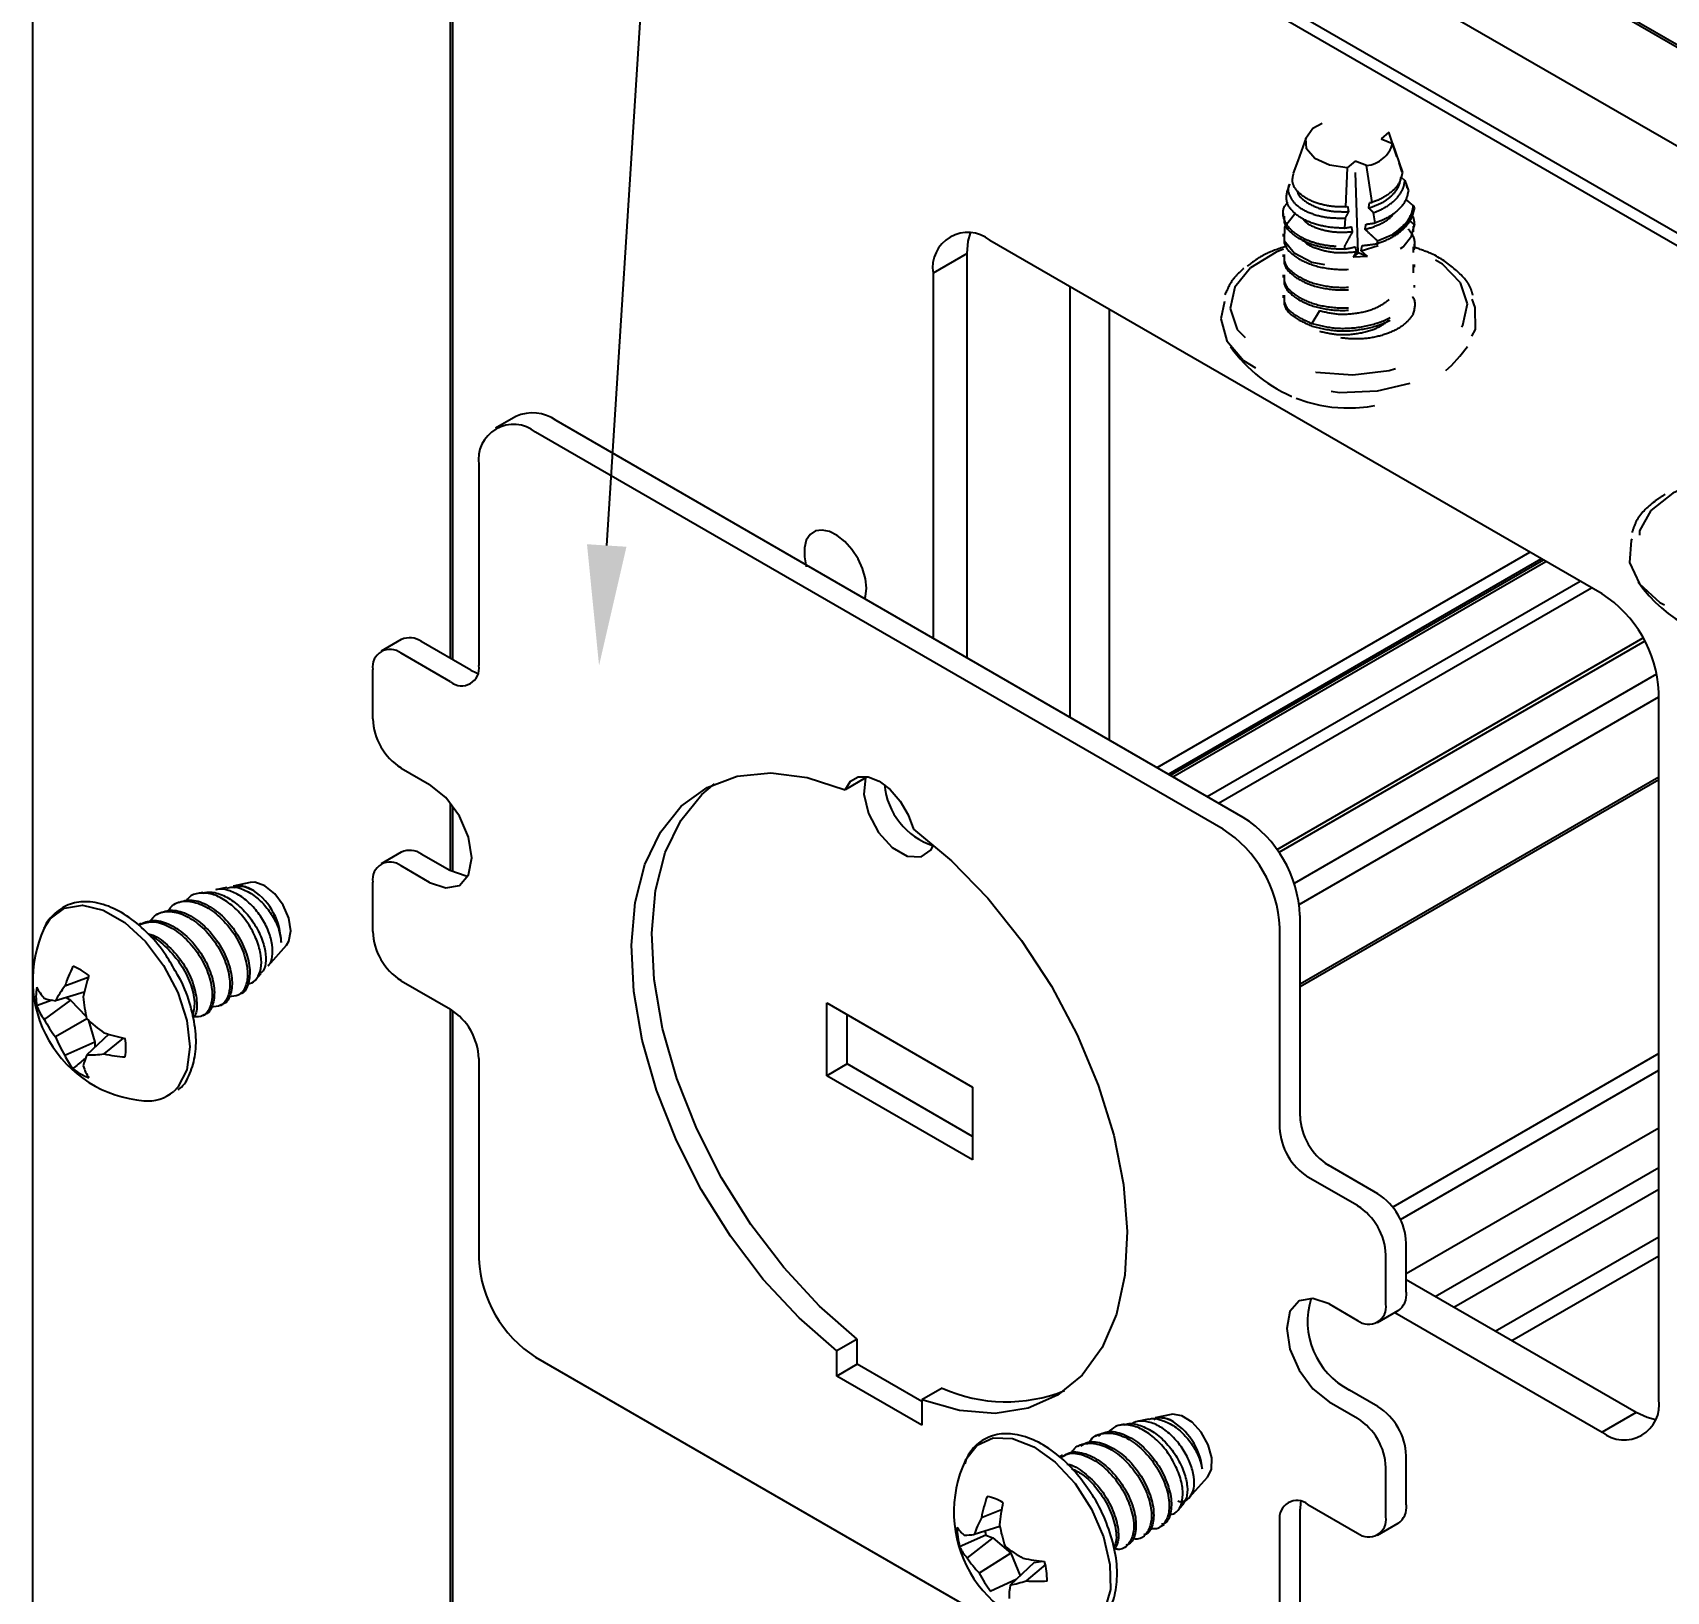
# Model space of a CAD drawing. Extents: x 0 to 5.69, y -5.96 to 0.
# Drawn here: x 0 to 2.038, y -3.764 to -1.821 of the extents above; entities that cross this region are included whole.
import ezdxf
from ezdxf import colors
from ezdxf.entities.mleader import LeaderData, LeaderLine
from ezdxf.math import Vec2, Vec3

# ---------------------------------------------------------------- set-up
doc = ezdxf.new("R2010")
doc.units = 0
doc.header["$LTSCALE"] = 0.5
doc.header["$MEASUREMENT"] = 0
doc.linetypes.add('HIDDEN2', pattern=[0.1875, 0.125, -0.0625])
for name, color, linetype in [('End Cap', 92, 'CONTINUOUS'), ('FAB DWG', 221, 'CONTINUOUS'), ('Hardware', 242, 'CONTINUOUS'), ('Housing', 150, 'CONTINUOUS')]:
    doc.layers.add(name, color=color, linetype=linetype)
doc.layers.add('Text-Unprinted', color=131, linetype='CONTINUOUS', plot=False)
doc.styles.get("Standard").update_dxf_attribs({"font": 'arial.ttf'})

msp = doc.modelspace()

# ---------------------------------------------------------------- linework, layer by layer
at = {"layer": 'End Cap', "transparency": 16777216}
for p, q in [((0.6216, -1.1364), (2.7288, -2.3529)), ((0.5208, -1.2007), (0.5208, -2.6007)), ((0.5307, -1.1926), (2.6347, -2.4072)), ((2.6277, -2.4194), (0.5238, -1.2048)), ((0.5238, -1.2048), (0.5238, -2.6024)), ((2.3697, -2.023), (1.6739, -1.6213)), ((2.3746, -2.0226), (1.6787, -1.6209)), ((1.1656, -2.096), (1.1232, -2.1205)), ((1.1656, -2.6004), (1.1656, -2.096)), ((1.9576, -2.5206), (1.1939, -2.0797)), ((1.1232, -2.1205), (1.1232, -2.5759)), ((2.0283, -3.5249), (2.0283, -2.643)), ((0.5208, -2.7821), (0.5208, -2.8658)), ((0.5238, -2.786), (0.5238, -2.8668)), ((0.5208, -3.0383), (0.5208, -4.2118)), ((0.5238, -3.0402), (0.5238, -4.2158)), ((2, -3.5412), (1.7134, -3.3758)), ((1.6992, -3.4166), (1.9576, -3.5657)), ((2, -3.5412), (1.9576, -3.5657))]:
    msp.add_line(p, q, dxfattribs=at)
at = {"layer": 'End Cap', "transparency": 16777216, "flags": 128}
for points in [[(1.1656, -2.096), (1.167, -2.0809), (1.1698, -2.0707)], [(1.0401, -2.5135), (1.0389, -2.5016), (1.0353, -2.4891), (1.0296, -2.4767), (1.022, -2.4652), (1.0132, -2.4553), (1.0037, -2.4476), (0.9939, -2.4427), (0.9846, -2.4409), (0.9764, -2.4421), (0.9697, -2.4465), (0.965, -2.4537), (0.9626, -2.4632), (0.9626, -2.4744), (0.965, -2.4867)], [(1.0378, -2.5266), (1.0389, -2.524), (1.0401, -2.5135)], [(2.0241, -3.5503), (2.0138, -3.5476), (2, -3.5412)]]:
    msp.add_lwpolyline(points, dxfattribs=at)
at = {"layer": 'End Cap', "transparency": 16777216}
for centre, radius, start, end in [((1.1663, -2.1135), 0.0437, 50.7967, 189.214), ((1.8748, -2.65), 0.1537, 2.6055, 57.3945), ((1.9852, -3.5319), 0.0437, 230.7967, 9.214)]:
    msp.add_arc(centre, radius, start, end, dxfattribs=at)
at = {"layer": 'Hardware', "linetype": 'HIDDEN2', "transparency": 16777216}
for p, q in [((1.5884, -1.9514), (1.5781, -1.9805)), ((1.6917, -1.945), (1.6819, -1.9532)), ((1.6819, -1.9532), (1.6963, -1.9588)), ((1.7018, -1.9751), (1.6917, -1.945)), ((1.6963, -1.9588), (1.7085, -1.9952)), ((1.7017, -1.9752), (1.7018, -1.9751)), ((1.5781, -1.9805), (1.5725, -1.9961)), ((1.6398, -1.9891), (1.6377, -2.038)), ((1.6495, -1.9809), (1.6398, -1.9891)), ((1.6536, -2.0952), (1.6495, -1.9809)), ((1.6638, -1.9865), (1.6495, -1.9809)), ((1.6707, -2.0323), (1.6638, -1.9865)), ((1.7084, -1.9948), (1.7044, -1.9831)), ((1.5678, -2.0096), (1.5651, -2.0172)), ((1.7069, -2.0009), (1.7117, -2.005)), ((1.7117, -2.005), (1.716, -2.0178)), ((1.7149, -2.0145), (1.7136, -2.0104)), ((1.6377, -2.038), (1.6403, -2.0376)), ((1.6676, -2.0327), (1.6707, -2.0323)), ((1.7223, -2.0365), (1.7236, -2.0404)), ((1.5598, -2.0462), (1.5598, -2.0494)), ((1.6371, -2.052), (1.6365, -2.0644)), ((1.6746, -2.058), (1.6726, -2.0452)), ((1.7236, -2.0404), (1.7236, -2.0404)), ((1.5598, -2.0717), (1.5598, -2.0749)), ((1.6776, -2.0805), (1.6961, -2.0724)), ((1.7238, -2.0621), (1.7238, -2.0597)), ((1.5598, -2.0972), (1.5598, -2.1004)), ((1.651, -2.0939), (1.6473, -2.1006)), ((1.6536, -2.0952), (1.6473, -2.1006)), ((1.6651, -2.0997), (1.6536, -2.0952)), ((1.6572, -2.0928), (1.6782, -2.086)), ((1.6651, -2.0997), (1.6572, -2.0928)), ((1.7238, -2.0876), (1.7238, -2.0844)), ((1.6651, -2.0997), (1.6473, -2.1006)), ((1.7238, -2.1132), (1.7238, -2.11)), ((1.5598, -2.1227), (1.5598, -2.1259)), ((1.7238, -2.1387), (1.7238, -2.1355)), ((1.5598, -2.1482), (1.5598, -2.1514)), ((1.6053, -2.1674), (1.5958, -2.1835))]:
    msp.add_line(p, q, dxfattribs=at)
at = {"layer": 'Hardware', "transparency": 16777216}
for p, q in [((0.6028, -2.2994), (0.5774, -2.314)), ((1.4848, -2.8139), (0.6274, -2.319)), ((1.5101, -2.7993), (0.6528, -2.3043)), ((0.5567, -2.3598), (0.5567, -2.6099)), ((0.4598, -2.5775), (0.4345, -2.5921)), ((0.5467, -2.6156), (0.4848, -2.5799)), ((0.5213, -2.6303), (0.4595, -2.5946)), ((0.4241, -2.615), (0.4241, -2.6764)), ((0.4595, -2.7377), (0.495, -2.7582)), ((1.039, -2.75), (1.0135, -2.7647)), ((0.4598, -2.8426), (0.4345, -2.8573)), ((0.5204, -2.8656), (0.4848, -2.8451)), ((0.495, -2.8803), (0.4595, -2.8598)), ((0.2121, -2.8929), (0.2062, -2.8942)), ((0.242, -2.8866), (0.2282, -2.8895)), ((0.2713, -2.8805), (0.2502, -2.8849)), ((0.4241, -2.8802), (0.4241, -2.9416)), ((0.1791, -2.9062), (0.1764, -2.9078)), ((0.1349, -2.9317), (0.1322, -2.9333)), ((0.157, -2.919), (0.1543, -2.9206)), ((1.5809, -3.1718), (1.5809, -2.9217)), ((1.5555, -3.1865), (1.5555, -2.9364)), ((0.2937, -2.9842), (0.3165, -2.9588)), ((0.2787, -3.0009), (0.2851, -2.9938)), ((0.0693, -2.9991), (0.0402, -3.0099)), ((0.4595, -3.0029), (0.5213, -3.0386)), ((0.0243, -3.027), (0.0049, -3.0341)), ((0.0473, -3.027), (0.0143, -3.0512)), ((0.0644, -3.017), (0.0284, -3.0279)), ((0.0418, -3.0238), (0.0473, -3.027)), ((0.0473, -3.027), (0.0668, -3.0475)), ((0.2343, -3.0337), (0.2371, -3.0321)), ((0.9906, -3.0305), (1.1724, -3.1355)), ((0.9906, -3.1214), (0.9906, -3.0305)), ((0.0674, -3.0504), (0.0284, -3.0729)), ((0.0695, -3.0524), (0.0776, -3.0795)), ((0.2122, -3.0465), (0.215, -3.0449)), ((1.016, -3.1067), (1.016, -3.0452)), ((0.0949, -3.0697), (0.0674, -3.0955)), ((0.1128, -3.0744), (0.0889, -3.0942)), ((0.0776, -3.0795), (0.0402, -3.096)), ((0.0776, -3.0795), (0.0776, -3.0858)), ((0.5567, -3.0998), (0.5567, -3.3499)), ((1.016, -3.1067), (0.9906, -3.1214)), ((1.1724, -3.197), (1.016, -3.1067)), ((1.1724, -3.2263), (0.9906, -3.1214)), ((1.1724, -3.1355), (1.1724, -3.2263)), ((1.6781, -3.2688), (1.6162, -3.2331)), ((1.6527, -3.2834), (1.5908, -3.2477)), ((1.7134, -3.3915), (1.7134, -3.33)), ((1.6881, -3.4061), (1.6881, -3.3447)), ((1.6172, -3.406), (1.6527, -3.4265)), ((1.6777, -3.429), (1.7031, -3.4143)), ((1.0285, -3.4498), (1.003, -3.4645)), ((1.0285, -3.4812), (1.0285, -3.4498)), ((0.6274, -3.4723), (1.4848, -3.9673)), ((1.003, -3.4959), (1.003, -3.4645)), ((1.0285, -3.4812), (1.003, -3.4959)), ((1.1091, -3.5277), (1.0285, -3.4812)), ((1.1091, -3.5571), (1.003, -3.4959)), ((1.1346, -3.511), (1.1091, -3.5257)), ((1.6781, -3.5339), (1.6426, -3.5134)), ((1.1091, -3.5257), (1.1091, -3.5571)), ((1.4203, -3.5438), (1.4, -3.5481)), ((1.6172, -3.5281), (1.6527, -3.5486)), ((1.362, -3.5561), (1.3559, -3.5574)), ((1.3918, -3.5498), (1.3779, -3.5527)), ((1.3067, -3.582), (1.3039, -3.5836)), ((1.3287, -3.5692), (1.326, -3.5708)), ((1.2846, -3.5947), (1.2818, -3.5963)), ((1.7134, -3.6566), (1.7134, -3.5952)), ((1.4432, -3.647), (1.4655, -3.6221)), ((1.6881, -3.6713), (1.6881, -3.6098)), ((1.2086, -3.6626), (1.1835, -3.6725)), ((1.4282, -3.6638), (1.4346, -3.6566)), ((1.5809, -3.9118), (1.5809, -3.6617)), ((1.5908, -3.656), (1.6527, -3.6917)), ((1.2065, -3.6835), (1.1746, -3.6934)), ((1.406, -3.6839), (1.4113, -3.6809)), ((1.5555, -3.9265), (1.5555, -3.6764)), ((1.6777, -3.6942), (1.7031, -3.6795)), ((1.189, -3.6942), (1.1562, -3.7087)), ((1.1977, -3.6976), (1.1657, -3.7225)), ((1.189, -3.6942), (1.1977, -3.6976)), ((1.1977, -3.6976), (1.2203, -3.7169)), ((1.3618, -3.7095), (1.3646, -3.7079)), ((1.3839, -3.6967), (1.3867, -3.6951)), ((1.2203, -3.7169), (1.1807, -3.7415)), ((1.2493, -3.7283), (1.2193, -3.7566)), ((1.2203, -3.7169), (1.2317, -3.7449)), ((1.2493, -3.7283), (1.2601, -3.7268)), ((1.2269, -3.7494), (1.1953, -3.7643)), ((1.2632, -3.7307), (1.2393, -3.7513))]:
    msp.add_line(p, q, dxfattribs=at)
at = {"layer": 'Hardware', "linetype": 'HIDDEN2', "transparency": 16777216, "flags": 128}
for points in [[(1.6398, -1.9891), (1.6175, -1.9858), (1.5995, -1.9775), (1.5891, -1.9657), (1.5881, -1.9524), (1.5967, -1.94), (1.6134, -1.9308), (1.6351, -1.9265), (1.6581, -1.9277), (1.6781, -1.9342), (1.6917, -1.945)], [(1.576, -2.0465), (1.5739, -2.0475), (1.5614, -2.0631), (1.5612, -2.0797), (1.5734, -2.0954), (1.5958, -2.1069), (1.625, -2.1125), (1.6576, -2.1109), (1.6866, -2.1026), (1.7097, -2.0879), (1.72, -2.0744), (1.7238, -2.0603), (1.7238, -2.0603)], [(1.5193, -2.1139), (1.4997, -2.1381), (1.4939, -2.1646), (1.5026, -2.1908), (1.525, -2.2142), (1.5588, -2.2325), (1.6007, -2.2439), (1.6466, -2.2472), (1.6921, -2.2421), (1.7326, -2.2292), (1.7643, -2.2097), (1.7839, -2.1856), (1.7897, -2.159), (1.781, -2.1328), (1.7586, -2.1094), (1.7248, -2.0911), (1.7235, -2.0906)], [(1.5601, -2.0906), (1.551, -2.0944), (1.5193, -2.1139)], [(1.4867, -2.156), (1.4823, -2.1777), (1.4895, -2.2048), (1.5103, -2.2295), (1.5427, -2.2496), (1.5839, -2.2633), (1.6303, -2.2693), (1.6777, -2.2672), (1.7219, -2.2571), (1.759, -2.2399), (1.7857, -2.2172), (1.7996, -2.191), (1.7994, -2.1635), (1.7955, -2.153)], [(2.0738, -2.3824), (2.0459, -2.3951), (2.0186, -2.4167), (2.0043, -2.4421), (2.0043, -2.4688), (2.0186, -2.4942), (2.0459, -2.5159), (2.0833, -2.5316), (2.1273, -2.5398), (2.1736, -2.5398), (2.2176, -2.5316), (2.2551, -2.5159), (2.2823, -2.4942), (2.2966, -2.4688), (2.2966, -2.4421), (2.2823, -2.4167), (2.2551, -2.3951), (2.2321, -2.3842)], [(1.9946, -2.4517), (1.9938, -2.454), (1.992, -2.4814), (2.0043, -2.5079), (2.0296, -2.5312), (2.0656, -2.5491), (2.1092, -2.56), (2.1564, -2.5631), (2.2031, -2.558), (2.2452, -2.5452), (2.2788, -2.5258), (2.301, -2.5015), (2.3098, -2.4746), (2.3061, -2.4511)]]:
    msp.add_lwpolyline(points, dxfattribs=at)
at = {"layer": 'Hardware', "transparency": 16777216, "flags": 128}
for points in [[(0.5467, -2.6156), (0.5536, -2.6188), (0.5556, -2.6195)], [(1.003, -3.4645), (0.956, -3.4233), (0.9113, -3.3753), (0.8703, -3.3215), (0.8338, -3.2634), (0.8029, -3.2022), (0.7782, -3.1396), (0.7603, -3.0771), (0.7498, -3.0162), (0.7468, -2.9585), (0.7514, -2.9053), (0.7636, -2.8579), (0.783, -2.8177), (0.8091, -2.7854), (0.8413, -2.762), (0.8789, -2.748), (0.9208, -2.7438), (0.966, -2.7494), (1.0135, -2.7647)], [(1.0135, -2.7647), (1.02, -2.7542), (1.0299, -2.7487), (1.0423, -2.7487), (1.0561, -2.7541), (1.0698, -2.7645), (1.0822, -2.7789), (1.0922, -2.7959), (1.0986, -2.8139)], [(1.039, -2.75), (1.0368, -2.7704), (1.0424, -2.7944), (1.0549, -2.8179), (1.0721, -2.8367), (1.091, -2.8476), (1.1081, -2.8486), (1.1207, -2.8396), (1.1238, -2.8336)], [(0.495, -2.8803), (0.5152, -2.8873), (0.5324, -2.884), (0.5438, -2.8708), (0.5478, -2.8497), (0.5438, -2.8241), (0.5324, -2.7976), (0.5152, -2.7745), (0.495, -2.7582)], [(1.0285, -3.4498), (0.9814, -3.4087), (0.9368, -3.3606), (0.8958, -3.3068), (0.8593, -3.2487), (0.8283, -3.1875), (0.8036, -3.1249), (0.7858, -3.0624), (0.7752, -3.0015), (0.7722, -2.9438), (0.7769, -2.8906), (0.789, -2.8432), (0.8084, -2.803), (0.8346, -2.7707), (0.8504, -2.7575)], [(1.0986, -2.8139), (1.1461, -2.8533), (1.1914, -2.9), (1.2333, -2.9526), (1.2708, -3.0099), (1.303, -3.0706), (1.3292, -3.133), (1.3486, -3.1957), (1.3607, -3.257), (1.3654, -3.3156), (1.3624, -3.3699), (1.3519, -3.4186), (1.334, -3.4605), (1.3093, -3.4946), (1.2783, -3.5199), (1.2419, -3.536), (1.2008, -3.5424), (1.1562, -3.5389), (1.1091, -3.5257)], [(0.5428, -2.8728), (0.5406, -2.8726), (0.5204, -2.8656)], [(0.3221, -2.9409), (0.3197, -2.9251), (0.3126, -2.9088), (0.3021, -2.8946), (0.2896, -2.8846), (0.2772, -2.8802), (0.2713, -2.8805)], [(0.0145, -2.9376), (0.0218, -2.9258), (0.0395, -2.9125), (0.0621, -2.9088), (0.0879, -2.9149), (0.1149, -2.9304), (0.1407, -2.9541), (0.1633, -2.984), (0.181, -3.0176), (0.1921, -3.0524), (0.196, -3.0854), (0.1921, -3.1139), (0.181, -3.1357), (0.1759, -3.141)], [(0.3165, -2.9588), (0.3197, -2.9538), (0.3221, -2.9409)], [(1.6172, -3.406), (1.5969, -3.399), (1.5798, -3.4023), (1.5683, -3.4155), (1.5643, -3.4365), (1.5683, -3.4622), (1.5798, -3.4886), (1.5969, -3.5118), (1.6172, -3.5281)], [(1.4708, -3.598), (1.4664, -3.5817), (1.4577, -3.566), (1.4462, -3.5532), (1.4335, -3.5454), (1.4216, -3.5436), (1.4203, -3.5438)], [(1.1635, -3.6009), (1.1638, -3.6003), (1.178, -3.5821), (1.198, -3.5729), (1.2223, -3.5736), (1.2489, -3.584), (1.2756, -3.6033), (1.3003, -3.63), (1.3209, -3.6619), (1.3358, -3.6964), (1.3438, -3.7307), (1.3443, -3.762), (1.3371, -3.7878), (1.3274, -3.802)], [(1.4655, -3.6221), (1.4703, -3.6124), (1.4708, -3.598)], [(1.582, -3.6522), (1.5815, -3.6542), (1.5809, -3.6617)]]:
    msp.add_lwpolyline(points, dxfattribs=at)
at = {"layer": 'Hardware', "linetype": 'HIDDEN2', "transparency": 16777216}
for centre, radius, start, end in [((1.66, -1.9491), 0.0376, 275.8829, 344.9428), ((1.6791, -2.0299), 0.0457, 291.8271, 346.7347), ((1.6955, -2.0598), 0.0283, 357.6478, 20.4976), ((1.6418, -2.1082), 0.1806, 215.088, 248.6245), ((1.6418, -2.1082), 0.1806, 248.6245, 324.912), ((2.1505, -2.4019), 0.1806, 215.088, 324.912)]:
    msp.add_arc(centre, radius, start, end, dxfattribs=at)
at = {"layer": 'Hardware', "transparency": 16777216}
for centre, radius, start, end in [((0.6235, -2.3452), 0.0503, 54.3824, 114.3071), ((0.5998, -2.3528), 0.0437, 50.7967, 189.214), ((0.4702, -2.6004), 0.0251, 54.3824, 114.3071), ((0.4457, -2.6115), 0.0218, 50.7967, 189.214), ((0.5351, -2.6134), 0.0218, 230.7967, 9.214), ((0.5009, -2.6729), 0.0768, 182.6055, 237.3945), ((1.1508, -2.7502), 0.0887, 185.3027, 252.0279), ((1.4273, -2.9287), 0.1537, 2.6055, 57.3945), ((1.402, -2.9434), 0.1537, 2.6055, 57.3945), ((0.4702, -2.8655), 0.0251, 54.3824, 114.3071), ((0.4457, -2.8767), 0.0218, 50.7967, 189.214), ((0.2301, -2.9562), 0.0799, 0.7404, 55.3724), ((0.151, -3.0021), 0.151, 154.7008, 265.2938), ((0.5009, -2.9381), 0.0768, 182.6055, 237.3945), ((0.2231, -3.0697), 0.1925, 153.8836, 161.8938), ((0.0234, -3.0545), 0.0746, 51.1806, 68.8248), ((0.0787, -3.0226), 0.0746, 171.1794, 188.8206), ((0.0622, -2.9816), 0.0644, 207.294, 222.063), ((0.1729, -3.1098), 0.1662, 143.0124, 150.4521), ((0.353, -3.0858), 0.2967, 162.4504, 167.78), ((0.0741, -3.0071), 0.0742, 201.2615, 216.3895), ((0.0421, -2.9325), 0.0964, 253.2757, 261.8218), ((0.2858, -3.0018), 0.2238, 185.4463, 192.5419), ((0.138, -2.9868), 0.1394, 207.4879, 218.1386), ((0.2187, -2.8855), 0.2238, 227.4587, 234.5541), ((0.4799, -3.1033), 0.0768, 2.6055, 57.3945), ((0.1578, -3.021), 0.1395, 201.8619, 212.512), ((0.1795, -2.7853), 0.2967, 252.2217, 257.5505), ((0.0418, -3.0865), 0.0746, 351.1794, 8.8206), ((0.1082, -3.0662), 0.0743, 203.6114, 218.7372), ((0.1569, -3.1313), 0.0964, 158.1864, 166.735), ((0.0687, -2.9293), 0.1662, 269.5543, 276.9926), ((0.1286, -2.9059), 0.1925, 258.1085, 266.1181), ((0.0971, -3.0545), 0.0746, 231.1806, 248.8248), ((0.1244, -3.0893), 0.0645, 197.9392, 212.7056), ((0.1437, -3.1033), 0.0495, 264.1321, 310.5569), ((1.6576, -3.1683), 0.0768, 182.6055, 237.3945), ((1.6322, -3.183), 0.0768, 182.6055, 237.3945), ((1.6367, -3.3335), 0.0768, 2.6055, 57.3945), ((1.6113, -3.3482), 0.0768, 2.6055, 57.3945), ((0.7102, -3.3429), 0.1537, 182.6055, 237.3945), ((1.6865, -3.4278), 0.0962, 162.4729, 242.8469), ((1.6897, -3.3945), 0.024, 304.0564, 7.2558), ((1.6665, -3.4096), 0.0218, 230.7967, 9.214), ((1.2145, -3.3316), 0.1964, 245.989, 291.7295), ((1.6367, -3.5987), 0.0768, 2.6055, 57.3945), ((1.38, -3.6198), 0.0794, 5.8913, 60.7742), ((1.6113, -3.6133), 0.0768, 2.6055, 57.3945), ((1.3001, -3.6654), 0.151, 154.7008, 265.2938), ((1.3644, -3.7075), 0.1843, 160.4746, 169.0462), ((1.1797, -3.7028), 0.0579, 58.1508, 79.0536), ((1.4706, -3.7076), 0.2659, 168.2746, 174.3279), ((1.577, -3.6729), 0.0218, 50.7967, 189.214), ((1.6897, -3.6597), 0.024, 304.0564, 7.2558), ((1.19, -3.6605), 0.0439, 212.8046, 230.4782), ((1.2458, -3.6847), 0.0927, 179.7067, 194.9638), ((1.3191, -3.7426), 0.1527, 152.679, 161.2227), ((1.4219, -3.6399), 0.2198, 190.869, 198.1928), ((1.6665, -3.6748), 0.0218, 230.7967, 9.214), ((1.2054, -3.6852), 0.0545, 205.5267, 223.1686), ((1.1571, -3.5393), 0.1551, 271.8309, 276.47), ((1.2698, -3.6761), 0.0828, 189.1063, 192.6176), ((1.3473, -3.5266), 0.2261, 233.5871, 240.4153), ((1.2692, -3.6557), 0.1232, 212.8092, 224.1035), ((1.2991, -3.3808), 0.3482, 259.5053, 263.9369), ((1.1727, -3.751), 0.0927, 359.7067, 14.9638), ((1.3163, -3.6713), 0.1527, 207.3799, 217.559), ((1.3152, -3.7731), 0.0973, 170.2394, 180.0597), ((1.1764, -3.5518), 0.2092, 281.8252, 287.4947), ((1.2535, -3.5443), 0.2075, 266.0792, 273.3077)]:
    msp.add_arc(centre, radius, start, end, dxfattribs=at)
at = {"layer": 'Hardware', "linetype": 'HIDDEN2', "transparency": 16777216}
for major_axis, ratio, start_param, end_param in [((-0.0516, 0.455), 0.087069, 2.201958, 2.219389), ((0.0345, 0.4644), 0.118803, 4.090209, 4.107977), ((-0.0516, 0.455), 0.087069, 2.272958, 2.291287), ((0.0345, 0.4644), 0.118803, 4.01683, 4.035552), ((-0.0503, 0.5068), 0.12773, 4.077248, 4.07877), ((-0.0651, 0.5732), 0.087069, 2.157017, 2.163739), ((-0.0516, 0.455), 0.087069, 2.347926, 2.367424), ((0.0345, 0.4644), 0.118803, 3.938927, 3.9589), ((0.0435, 0.5851), 0.118803, 4.145761, 4.15258)]:
    msp.add_ellipse((1.6418, -1.7655), major_axis=major_axis, ratio=ratio, start_param=start_param, end_param=end_param, dxfattribs=at)
for points, knots in [([(1.6377, -2.038), (1.6357, -2.0381), (1.6261, -2.0382), (1.6092, -2.0361), (1.5901, -2.0291), (1.5768, -2.019), (1.5702, -2.0075), (1.5721, -1.9998), (1.573, -1.9963)], [0, 0, 0, 0, 0.048705, 0.243154, 0.437494, 0.634103, 0.832107, 1, 1, 1, 1]), ([(1.7085, -1.9952), (1.7075, -1.9996), (1.7056, -2.0087), (1.694, -2.0211), (1.6809, -2.0287), (1.6725, -2.0317), (1.6707, -2.0323)], [0, 0, 0, 0, 0.289215, 0.602824, 0.917292, 1, 1, 1, 1]), ([(1.6365, -2.0644), (1.6355, -2.0644), (1.626, -2.0645), (1.6081, -2.0625), (1.5864, -2.0551), (1.5709, -2.0441), (1.5626, -2.0309), (1.5644, -2.0217), (1.5653, -2.0173)], [0, 0, 0, 0, 0.0233094, 0.2189997, 0.4146315, 0.6119469, 0.8108612, 1, 1, 1, 1]), ([(1.5679, -2.0097), (1.5678, -2.0099), (1.5648, -2.0142), (1.5668, -2.0237), (1.5749, -2.0359), (1.5914, -2.0455), (1.6129, -2.0518), (1.6292, -2.052), (1.6371, -2.052)], [0, 0, 0, 0, 0.009158, 0.212948, 0.413493, 0.612601, 0.811736, 1, 1, 1, 1]), ([(1.6665, -2.0395), (1.6721, -2.0375), (1.6834, -2.0334), (1.6963, -2.0238), (1.7049, -2.0126), (1.7062, -2.0048), (1.7069, -2.0009)], [0, 0, 0, 0, 0.247669, 0.505523, 0.757666, 1, 1, 1, 1]), ([(1.6726, -2.0452), (1.6765, -2.0436), (1.6875, -2.0392), (1.7014, -2.0287), (1.71, -2.016), (1.7113, -2.008), (1.7117, -2.005)], [0, 0, 0, 0, 0.17859, 0.499536, 0.816877, 1, 1, 1, 1]), ([(1.5655, -2.0325), (1.564, -2.0342), (1.558, -2.0408), (1.5597, -2.0548), (1.5713, -2.0704), (1.5921, -2.081), (1.6146, -2.0866), (1.6289, -2.0871), (1.6362, -2.0873)], [0, 0, 0, 0, 0.070595, 0.2802, 0.498458, 0.71112, 0.853038, 1, 1, 1, 1]), ([(1.5778, -2.0187), (1.5778, -2.0187), (1.5777, -2.0233), (1.5867, -2.0314), (1.6027, -2.0398), (1.6222, -2.0441), (1.6349, -2.044), (1.6414, -2.0439)], [0, 0, 0, 0, 0.004676, 0.292917, 0.573734, 0.783188, 1, 1, 1, 1]), ([(1.716, -2.0178), (1.7151, -2.022), (1.7132, -2.0313), (1.7016, -2.0446), (1.687, -2.0535), (1.6771, -2.0571), (1.6746, -2.058)], [0, 0, 0, 0, 0.252713, 0.571095, 0.890838, 1, 1, 1, 1]), ([(1.6961, -2.0724), (1.7022, -2.0678), (1.7145, -2.0587), (1.721, -2.0455), (1.722, -2.0381), (1.7223, -2.0365)], [0, 0, 0, 0, 0.438042, 0.8761, 1, 1, 1, 1]), ([(1.7128, -2.0285), (1.7136, -2.0292), (1.7158, -2.031), (1.7189, -2.0337), (1.7213, -2.0357), (1.7223, -2.0365)], [0, 0, 0, 0, 0.251551, 0.692847, 1, 1, 1, 1]), ([(1.5613, -2.0494), (1.561, -2.052), (1.56, -2.0605), (1.5719, -2.0737), (1.5921, -2.0842), (1.6149, -2.0898), (1.6294, -2.0903), (1.6368, -2.0905)], [0, 0, 0, 0, 0.12242, 0.387174, 0.64514, 0.819473, 1, 1, 1, 1]), ([(1.5839, -2.052), (1.585, -2.0536), (1.5889, -2.0592), (1.6037, -2.0655), (1.6243, -2.0701), (1.6388, -2.0694), (1.6461, -2.069)], [0, 0, 0, 0, 0.124459, 0.448571, 0.719783, 1, 1, 1, 1]), ([(1.6414, -2.0439), (1.6406, -2.0454), (1.6392, -2.0481), (1.6377, -2.0508), (1.6371, -2.052)], [0, 0, 0, 0, 0.553329, 1, 1, 1, 1]), ([(1.662, -2.0662), (1.6684, -2.0642), (1.6814, -2.06), (1.6937, -2.0522), (1.6973, -2.0467), (1.6981, -2.0456)], [0, 0, 0, 0, 0.432224, 0.882233, 1, 1, 1, 1]), ([(1.6632, -2.0595), (1.666, -2.0592), (1.6698, -2.0587), (1.6736, -2.0581), (1.6746, -2.058)], [0, 0, 0, 0, 0.733435, 1, 1, 1, 1]), ([(1.6726, -2.0452), (1.672, -2.0446), (1.67, -2.0427), (1.6679, -2.0408), (1.6665, -2.0395)], [0, 0, 0, 0, 0.302927, 1, 1, 1, 1]), ([(1.6771, -2.0839), (1.6833, -2.0815), (1.6959, -2.0767), (1.7103, -2.0659), (1.7204, -2.0536), (1.7225, -2.0448), (1.7236, -2.0404)], [0, 0, 0, 0, 0.247631, 0.504277, 0.756424, 1, 1, 1, 1]), ([(1.7178, -2.0553), (1.7183, -2.0558), (1.7203, -2.0574), (1.7223, -2.0591), (1.7238, -2.0603)], [0, 0, 0, 0, 0.278854, 1, 1, 1, 1]), ([(1.5613, -2.0749), (1.561, -2.0776), (1.56, -2.086), (1.5719, -2.0992), (1.5945, -2.1111), (1.6249, -2.117), (1.6576, -2.1153), (1.6882, -2.1068), (1.7111, -2.0918), (1.7234, -2.0757), (1.7226, -2.0655), (1.7223, -2.0621)], [0, 0, 0, 0, 0.058888, 0.186243, 0.310333, 0.434423, 0.561778, 0.684085, 0.810333, 0.936581, 1, 1, 1, 1]), ([(1.5613, -2.0972), (1.561, -2.0999), (1.56, -2.1084), (1.5719, -2.1215), (1.5945, -2.1334), (1.6249, -2.1393), (1.6576, -2.1377), (1.688, -2.1291), (1.7116, -2.1141), (1.7238, -2.0951), (1.7255, -2.0778), (1.7186, -2.0685), (1.7162, -2.0654)], [0, 0, 0, 0, 0.052433, 0.165828, 0.276316, 0.386803, 0.500198, 0.609098, 0.721507, 0.833917, 0.942817, 1, 1, 1, 1]), ([(1.6461, -2.069), (1.6445, -2.072), (1.642, -2.0766), (1.6387, -2.0827), (1.637, -2.0858), (1.6362, -2.0873)], [0, 0, 0, 0, 0.499976, 0.749986, 1, 1, 1, 1]), ([(1.6365, -2.0644), (1.6374, -2.0642), (1.6402, -2.0638), (1.643, -2.0632), (1.6449, -2.0627)], [0, 0, 0, 0, 0.304529, 1, 1, 1, 1]), ([(1.6776, -2.0805), (1.6763, -2.0793), (1.6737, -2.0769), (1.6685, -2.072), (1.6646, -2.0685), (1.662, -2.0662)], [0, 0, 0, 0, 0.252417, 0.504835, 1, 1, 1, 1]), ([(1.5643, -2.0869), (1.555, -2.0899), (1.536, -2.0961), (1.5222, -2.1065), (1.5151, -2.1118)], [0, 0, 0, 0, 0.485667, 1, 1, 1, 1]), ([(1.5613, -2.1004), (1.561, -2.1031), (1.56, -2.1116), (1.5719, -2.1247), (1.5945, -2.1366), (1.6249, -2.1425), (1.6576, -2.1409), (1.6882, -2.1323), (1.7111, -2.1173), (1.7234, -2.1012), (1.7226, -2.091), (1.7223, -2.0876)], [0, 0, 0, 0, 0.058888, 0.186243, 0.310333, 0.434423, 0.561778, 0.684085, 0.810333, 0.936581, 1, 1, 1, 1]), ([(1.5852, -2.0791), (1.5859, -2.0801), (1.5895, -2.0852), (1.6044, -2.0913), (1.6267, -2.096), (1.6428, -2.0946), (1.651, -2.0939)], [0, 0, 0, 0, 0.078339, 0.396706, 0.69394, 1, 1, 1, 1]), ([(1.6368, -2.0905), (1.6378, -2.0903), (1.64, -2.0899), (1.6443, -2.0891), (1.6476, -2.0883), (1.6498, -2.0877)], [0, 0, 0, 0, 0.24984, 0.499683, 1, 1, 1, 1]), ([(1.6584, -2.0862), (1.6615, -2.0859), (1.6662, -2.0854), (1.6725, -2.0845), (1.6755, -2.0841), (1.6771, -2.0839)], [0, 0, 0, 0, 0.499909, 0.749948, 1, 1, 1, 1]), ([(1.7965, -2.1479), (1.7957, -2.1451), (1.7925, -2.1332), (1.7748, -2.1152), (1.7505, -2.0974), (1.73, -2.0906), (1.7223, -2.088)], [0, 0, 0, 0, 0.103235, 0.438801, 0.78872, 1, 1, 1, 1]), ([(1.5109, -2.1146), (1.5063, -2.1187), (1.4954, -2.1286), (1.4902, -2.1408), (1.4871, -2.1478)], [0, 0, 0, 0, 0.4180247, 1, 1, 1, 1]), ([(1.5613, -2.1227), (1.561, -2.1254), (1.56, -2.1339), (1.5719, -2.147), (1.5945, -2.1589), (1.6249, -2.1648), (1.6576, -2.1632), (1.6882, -2.1546), (1.7111, -2.1396), (1.7234, -2.1235), (1.7226, -2.1134), (1.7223, -2.11)], [0, 0, 0, 0, 0.0588882, 0.1862434, 0.3103333, 0.4344232, 0.5617784, 0.6840852, 0.8103333, 0.9365813, 1, 1, 1, 1]), ([(1.5613, -2.1259), (1.561, -2.1286), (1.56, -2.1371), (1.5719, -2.1502), (1.5945, -2.1621), (1.6249, -2.168), (1.6576, -2.1664), (1.6882, -2.1578), (1.7111, -2.1428), (1.7234, -2.1267), (1.7226, -2.1165), (1.7223, -2.1131)], [0, 0, 0, 0, 0.058888, 0.186243, 0.310333, 0.434423, 0.561778, 0.684085, 0.810333, 0.936581, 1, 1, 1, 1]), ([(1.5958, -2.1835), (1.6053, -2.1858), (1.6245, -2.1906), (1.6577, -2.1886), (1.6881, -2.1801), (1.7111, -2.1652), (1.7234, -2.149), (1.7226, -2.1389), (1.7223, -2.1355)], [0, 0, 0, 0, 0.179927, 0.364589, 0.541931, 0.724988, 0.908044, 1, 1, 1, 1]), ([(1.5958, -2.1866), (1.6053, -2.189), (1.6245, -2.1938), (1.6577, -2.1918), (1.6881, -2.1833), (1.7111, -2.1683), (1.7234, -2.1522), (1.7226, -2.1421), (1.7223, -2.1387)], [0, 0, 0, 0, 0.179927, 0.364589, 0.541931, 0.724988, 0.908044, 1, 1, 1, 1]), ([(1.5613, -2.1482), (1.561, -2.1509), (1.5601, -2.1594), (1.5715, -2.1728), (1.5878, -2.1799), (1.5958, -2.1835)], [0, 0, 0, 0, 0.189758, 0.60014, 1, 1, 1, 1]), ([(1.5613, -2.1514), (1.561, -2.1541), (1.5601, -2.1626), (1.5715, -2.176), (1.5878, -2.1831), (1.5958, -2.1866)], [0, 0, 0, 0, 0.189758, 0.60014, 1, 1, 1, 1]), ([(1.6053, -2.1674), (1.6128, -2.1692), (1.6281, -2.1728), (1.6543, -2.1708), (1.6774, -2.1645), (1.6875, -2.1568), (1.6921, -2.1534)], [0, 0, 0, 0, 0.261133, 0.529169, 0.786533, 1, 1, 1, 1]), ([(1.722, -2.1718), (1.7241, -2.1648), (1.7263, -2.1573), (1.7217, -2.1505), (1.7214, -2.15)], [0, 0, 0, 0, 0.9232, 1, 1, 1, 1]), ([(1.722, -2.1718), (1.7191, -2.1757), (1.7129, -2.1843), (1.6949, -2.1948), (1.6713, -2.2019), (1.6457, -2.2034), (1.6226, -2.2002), (1.6108, -2.1952), (1.6053, -2.1929)], [0, 0, 0, 0, 0.1531188, 0.3356105, 0.517709, 0.6976741, 0.8592029, 1, 1, 1, 1]), ([(1.6053, -2.1929), (1.6128, -2.1947), (1.6281, -2.1983), (1.6543, -2.1963), (1.6774, -2.19), (1.6875, -2.1824), (1.6921, -2.1789)], [0, 0, 0, 0, 0.261133, 0.529169, 0.786533, 1, 1, 1, 1]), ([(2.0363, -2.3965), (2.0318, -2.3993), (2.017, -2.4089), (2.0013, -2.4247), (1.9965, -2.4391), (1.995, -2.4438)], [0, 0, 0, 0, 0.222532, 0.748772, 1, 1, 1, 1])]:
    msp.add_open_spline(points, degree=3, knots=knots, dxfattribs=at)
at = {"layer": 'Hardware', "transparency": 16777216}
for points, knots in [([(0.2686, -3.0062), (0.2692, -3.0062), (0.274, -3.0064), (0.2802, -3.0004), (0.2855, -2.9886), (0.2855, -2.9718), (0.2803, -2.9526), (0.2705, -2.9331), (0.2566, -2.9155), (0.2403, -2.9019), (0.2233, -2.8939), (0.2075, -2.893), (0.1964, -2.8965), (0.1927, -2.902), (0.1918, -2.9034)], [0, 0, 0, 0, 0.013765, 0.106757, 0.199636, 0.294102, 0.388818, 0.483449, 0.579428, 0.675867, 0.772246, 0.869739, 0.967899, 1, 1, 1, 1]), ([(0.2122, -2.8936), (0.2158, -2.8929), (0.2244, -2.8914), (0.2401, -2.8969), (0.2568, -2.9082), (0.2718, -2.9242), (0.2831, -2.9428), (0.2899, -2.9618), (0.2914, -2.9782), (0.2894, -2.9893), (0.2856, -2.9924), (0.2845, -2.9932)], [0, 0, 0, 0, 0.092761, 0.219048, 0.345275, 0.468342, 0.591548, 0.714701, 0.834913, 0.955038, 1, 1, 1, 1]), ([(0.2935, -2.9839), (0.2938, -2.9837), (0.2969, -2.9817), (0.2994, -2.9729), (0.2996, -2.9586), (0.2949, -2.9414), (0.286, -2.9241), (0.2736, -2.9085), (0.2589, -2.8963), (0.2439, -2.8897), (0.2331, -2.8877), (0.2288, -2.8897), (0.2283, -2.8899)], [0, 0, 0, 0, 0.014877, 0.132647, 0.252686, 0.373089, 0.493359, 0.615552, 0.73841, 0.861176, 0.985524, 1, 1, 1, 1]), ([(0.2422, -2.8874), (0.2444, -2.8868), (0.2508, -2.8851), (0.2634, -2.8887), (0.2779, -2.8973), (0.2913, -2.9102), (0.3017, -2.9255), (0.3084, -2.9415), (0.3095, -2.9507), (0.31, -2.9551)], [0, 0, 0, 0, 0.0841855, 0.2412183, 0.3982, 0.5514582, 0.7040097, 0.856533, 1, 1, 1, 1]), ([(0.2755, -2.8904), (0.271, -2.8882), (0.2621, -2.8838), (0.2541, -2.8846), (0.2502, -2.885)], [0, 0, 0, 0, 0.510998, 1, 1, 1, 1]), ([(0.2512, -2.8866), (0.2533, -2.8859), (0.2597, -2.8838), (0.2687, -2.8869), (0.2747, -2.89), (0.2755, -2.8904)], [0, 0, 0, 0, 0.297807, 0.902635, 1, 1, 1, 1]), ([(0.1793, -2.9933), (0.1752, -2.986), (0.1656, -2.9683), (0.1452, -2.9442), (0.1205, -2.9229), (0.0943, -2.9087), (0.0693, -2.9032), (0.046, -2.9061), (0.0275, -2.9179), (0.017, -2.9295), (0.0146, -2.9375), (0.0145, -2.9377)], [0, 0, 0, 0, 0.094691, 0.226956, 0.359756, 0.493581, 0.628437, 0.747326, 0.873689, 0.99674, 1, 1, 1, 1]), ([(0.1683, -2.9165), (0.1707, -2.9133), (0.1768, -2.9052), (0.1933, -2.9024), (0.2136, -2.9081), (0.2342, -2.9229), (0.2519, -2.9438), (0.264, -2.9682), (0.2693, -2.9917), (0.2668, -3.0106), (0.2581, -3.0224), (0.2489, -3.0226), (0.2447, -3.0227)], [0, 0, 0, 0, 0.069685, 0.177153, 0.281858, 0.386563, 0.494032, 0.597227, 0.703759, 0.81029, 0.913486, 1, 1, 1, 1]), ([(0.1791, -2.9063), (0.1847, -2.9043), (0.1957, -2.9002), (0.2165, -2.9067), (0.2369, -2.9212), (0.2546, -2.9423), (0.2667, -2.9665), (0.2721, -2.9903), (0.2693, -3.0084), (0.2639, -3.0186), (0.2592, -3.0193), (0.2591, -3.0193)], [0, 0, 0, 0, 0.125903, 0.24999, 0.374077, 0.50144, 0.623738, 0.74999, 0.876242, 0.998541, 1, 1, 1, 1]), ([(0.1322, -2.9334), (0.1377, -2.9314), (0.1488, -2.9274), (0.1695, -2.9338), (0.19, -2.9483), (0.2077, -2.9694), (0.2198, -2.9937), (0.2251, -3.0172), (0.2226, -3.0361), (0.2139, -3.0479), (0.2047, -3.0481), (0.2006, -3.0482)], [0, 0, 0, 0, 0.114346, 0.227043, 0.33974, 0.455412, 0.566484, 0.681147, 0.79581, 0.906882, 1, 1, 1, 1]), ([(0.1349, -2.9318), (0.1405, -2.9298), (0.1515, -2.9258), (0.1723, -2.9322), (0.1927, -2.9467), (0.2104, -2.9678), (0.2225, -2.992), (0.2279, -3.0158), (0.2251, -3.0339), (0.2198, -3.0441), (0.215, -3.0448), (0.2149, -3.0448)], [0, 0, 0, 0, 0.125903, 0.24999, 0.374077, 0.50144, 0.623738, 0.74999, 0.876242, 0.998541, 1, 1, 1, 1]), ([(0.1462, -2.9292), (0.1486, -2.9261), (0.1547, -2.918), (0.1712, -2.9152), (0.1915, -2.9209), (0.2121, -2.9356), (0.2298, -2.9566), (0.2419, -2.9809), (0.2472, -3.0045), (0.2447, -3.0233), (0.236, -3.0351), (0.2268, -3.0354), (0.2226, -3.0355)], [0, 0, 0, 0, 0.069685, 0.177153, 0.281858, 0.386563, 0.494032, 0.597227, 0.703759, 0.81029, 0.913486, 1, 1, 1, 1]), ([(0.157, -2.919), (0.1626, -2.917), (0.1736, -2.913), (0.1944, -2.9195), (0.2148, -2.934), (0.2325, -2.955), (0.2446, -2.9793), (0.25, -3.0031), (0.2472, -3.0212), (0.2419, -3.0313), (0.2371, -3.032), (0.237, -3.0321)], [0, 0, 0, 0, 0.125903, 0.24999, 0.374077, 0.50144, 0.623738, 0.74999, 0.876242, 0.998541, 1, 1, 1, 1]), ([(0.1443, -2.9446), (0.1462, -2.9451), (0.1548, -2.9472), (0.1707, -2.96), (0.1883, -2.9804), (0.2005, -3.005), (0.2054, -3.0279), (0.2049, -3.0434), (0.2011, -3.0476), (0.2006, -3.0482)], [0, 0, 0, 0, 0.05347, 0.235075, 0.421475, 0.600462, 0.785236, 0.970009, 1, 1, 1, 1]), ([(0.147, -2.9478), (0.1472, -2.9478), (0.1539, -2.9497), (0.1679, -2.9618), (0.1856, -2.982), (0.1976, -3.0064), (0.2033, -3.03), (0.2007, -3.0416), (0.1994, -3.0474)], [0, 0, 0, 0, 0.003073, 0.201898, 0.405972, 0.601931, 0.804225, 1, 1, 1, 1]), ([(0.1812, -3.1387), (0.182, -3.1382), (0.1889, -3.134), (0.1969, -3.1189), (0.2039, -3.095), (0.2042, -3.0658), (0.1975, -3.0342), (0.1888, -3.009), (0.181, -2.9962), (0.1793, -2.9933)], [0, 0, 0, 0, 0.02095, 0.197802, 0.377917, 0.565327, 0.755895, 0.946213, 1, 1, 1, 1]), ([(0.0661, -3.0994), (0.0653, -3.1001), (0.06, -3.1046), (0.0547, -3.109), (0.0503, -3.1127)], [0, 0, 0, 0, 0.160972, 1, 1, 1, 1]), ([(1.3294, -3.5704), (1.3323, -3.5685), (1.3401, -3.5636), (1.3577, -3.5663), (1.3784, -3.5773), (1.3976, -3.5961), (1.4121, -3.6196), (1.4205, -3.644), (1.4209, -3.6648), (1.4161, -3.6782), (1.41, -3.6805), (1.4081, -3.6812)], [0, 0, 0, 0, 0.075278, 0.199365, 0.323452, 0.450815, 0.573113, 0.699365, 0.825617, 0.947915, 1, 1, 1, 1]), ([(1.4178, -3.6688), (1.4202, -3.6684), (1.4265, -3.6673), (1.4327, -3.6584), (1.4356, -3.644), (1.4331, -3.6259), (1.4256, -3.6064), (1.4138, -3.5875), (1.3986, -3.5716), (1.3818, -3.5605), (1.3652, -3.5558), (1.3509, -3.5573), (1.3445, -3.5633), (1.3416, -3.566)], [0, 0, 0, 0, 0.058406, 0.151973, 0.245428, 0.340479, 0.435781, 0.530997, 0.627571, 0.724607, 0.821583, 0.919679, 1, 1, 1, 1]), ([(1.3621, -3.5568), (1.3633, -3.5563), (1.369, -3.5541), (1.3819, -3.5569), (1.3988, -3.5653), (1.4148, -3.5794), (1.4279, -3.5969), (1.4369, -3.616), (1.4409, -3.6337), (1.4402, -3.6483), (1.4361, -3.6538), (1.4343, -3.6563)], [0, 0, 0, 0, 0.033343, 0.160136, 0.286867, 0.410427, 0.534126, 0.657772, 0.778466, 0.899071, 1, 1, 1, 1]), ([(1.4283, -3.6517), (1.429, -3.6519), (1.4337, -3.6534), (1.4406, -3.6504), (1.4472, -3.6425), (1.4496, -3.6296), (1.4473, -3.6136), (1.4406, -3.5962), (1.43, -3.5795), (1.4164, -3.5654), (1.4012, -3.5555), (1.3864, -3.5515), (1.3757, -3.5519), (1.3715, -3.5555), (1.3706, -3.5562)], [0, 0, 0, 0, 0.017622, 0.110996, 0.204465, 0.297796, 0.392924, 0.488341, 0.583652, 0.680489, 0.777851, 0.87514, 0.973684, 1, 1, 1, 1]), ([(1.3918, -3.55), (1.3921, -3.5499), (1.3961, -3.548), (1.4064, -3.5498), (1.4208, -3.5557), (1.435, -3.5669), (1.4468, -3.5812), (1.4554, -3.5971), (1.4578, -3.6069), (1.4589, -3.6116)], [0, 0, 0, 0, 0.011354, 0.180875, 0.350341, 0.515787, 0.68047, 0.845124, 1, 1, 1, 1]), ([(1.3985, -3.55), (1.3995, -3.5494), (1.4043, -3.5466), (1.4119, -3.5481), (1.4179, -3.5502), (1.4187, -3.5505)], [0, 0, 0, 0, 0.181051, 0.886445, 1, 1, 1, 1]), ([(1.4187, -3.5505), (1.4142, -3.5489), (1.4074, -3.5466), (1.4019, -3.5483), (1.4001, -3.5488)], [0, 0, 0, 0, 0.674984, 1, 1, 1, 1]), ([(1.3177, -3.6388), (1.3123, -3.6309), (1.3001, -3.6134), (1.2771, -3.592), (1.2513, -3.5755), (1.226, -3.5674), (1.202, -3.5676), (1.1816, -3.5767), (1.1679, -3.5902), (1.1639, -3.6016), (1.1626, -3.6054)], [0, 0, 0, 0, 0.114881, 0.255418, 0.396897, 0.539616, 0.667261, 0.803403, 0.934219, 1, 1, 1, 1]), ([(1.2962, -3.5914), (1.2968, -3.5902), (1.3004, -3.5833), (1.3133, -3.5788), (1.3326, -3.5803), (1.3536, -3.5918), (1.3727, -3.6105), (1.3873, -3.634), (1.3956, -3.6582), (1.3963, -3.6796), (1.3892, -3.6941), (1.3802, -3.7005), (1.3731, -3.6987), (1.3718, -3.6984)], [0, 0, 0, 0, 0.022421, 0.129984, 0.234779, 0.339575, 0.447137, 0.550423, 0.657047, 0.763671, 0.866956, 0.974519, 1, 1, 1, 1]), ([(1.3073, -3.5831), (1.3102, -3.5813), (1.318, -3.5763), (1.3356, -3.5791), (1.3563, -3.5901), (1.3755, -3.6089), (1.39, -3.6324), (1.3984, -3.6567), (1.3988, -3.6775), (1.394, -3.691), (1.3879, -3.6933), (1.3861, -3.6939)], [0, 0, 0, 0, 0.075278, 0.199365, 0.323452, 0.450815, 0.573113, 0.699365, 0.825617, 0.947915, 1, 1, 1, 1]), ([(1.3183, -3.5786), (1.3189, -3.5775), (1.3225, -3.5706), (1.3354, -3.5661), (1.3547, -3.5676), (1.3757, -3.579), (1.3948, -3.5977), (1.4094, -3.6213), (1.4177, -3.6454), (1.4184, -3.6669), (1.4113, -3.6814), (1.4023, -3.6878), (1.3952, -3.686), (1.3939, -3.6856)], [0, 0, 0, 0, 0.0224214, 0.1299836, 0.2347794, 0.3395751, 0.4471373, 0.5504227, 0.6570468, 0.763671, 0.8669563, 0.9745185, 1, 1, 1, 1]), ([(1.2824, -3.5975), (1.2854, -3.5956), (1.2932, -3.5907), (1.3107, -3.5934), (1.3314, -3.6044), (1.3507, -3.6232), (1.3652, -3.6468), (1.3735, -3.671), (1.3742, -3.6924), (1.3671, -3.7069), (1.3581, -3.7133), (1.351, -3.7115), (1.3497, -3.7111)], [0, 0, 0, 0, 0.068097, 0.180347, 0.292598, 0.407811, 0.518443, 0.632652, 0.74686, 0.857493, 0.972706, 1, 1, 1, 1]), ([(1.2852, -3.5959), (1.2881, -3.594), (1.2959, -3.5891), (1.3135, -3.5918), (1.3342, -3.6028), (1.3534, -3.6217), (1.3679, -3.6451), (1.3763, -3.6695), (1.3767, -3.6903), (1.3719, -3.7037), (1.3658, -3.706), (1.364, -3.7067)], [0, 0, 0, 0, 0.075278, 0.199365, 0.323452, 0.450815, 0.573113, 0.699365, 0.825617, 0.947915, 1, 1, 1, 1]), ([(1.2902, -3.6057), (1.2906, -3.6058), (1.2974, -3.6064), (1.3123, -3.6163), (1.3313, -3.6342), (1.3459, -3.658), (1.354, -3.6819), (1.3553, -3.7013), (1.3512, -3.7085), (1.3497, -3.7111)], [0, 0, 0, 0, 0.011556, 0.186988, 0.36705, 0.539953, 0.718446, 0.896938, 1, 1, 1, 1]), ([(1.2962, -3.6115), (1.3005, -3.6135), (1.3117, -3.6189), (1.3285, -3.6362), (1.3432, -3.6595), (1.3511, -3.6834), (1.3527, -3.7012), (1.3494, -3.7074), (1.3486, -3.709)], [0, 0, 0, 0, 0.125459, 0.33061, 0.527604, 0.730966, 0.934327, 1, 1, 1, 1]), ([(1.3327, -3.7989), (1.336, -3.7955), (1.3445, -3.7869), (1.3514, -3.7659), (1.3538, -3.7384), (1.3494, -3.7071), (1.3384, -3.6749), (1.3272, -3.6513), (1.319, -3.6404), (1.3177, -3.6388)], [0, 0, 0, 0, 0.104674, 0.269376, 0.440841, 0.616589, 0.792647, 0.968367, 1, 1, 1, 1])]:
    msp.add_open_spline(points, degree=3, knots=knots, dxfattribs=at)
at = {"layer": 'Housing', "transparency": 16777216}
for p, q in [((1.2937, -2.1373), (1.2937, -2.6743)), ((1.3431, -2.7028), (1.3431, -2.1658)), ((1.4025, -2.7371), (1.8676, -2.4686)), ((1.4167, -2.7453), (1.8818, -2.4768)), ((1.8845, -2.4784), (1.4194, -2.7469)), ((1.4223, -2.7486), (1.8874, -2.4801)), ((1.4652, -2.7733), (1.9303, -2.5048)), ((1.4793, -2.7815), (1.9445, -2.513)), ((1.5522, -2.8392), (2.0091, -2.5754)), ((1.5547, -2.8428), (2.0112, -2.5793)), ((2.0256, -2.6208), (1.5737, -2.8818)), ((1.5796, -2.9079), (2.0283, -2.6489)), ((1.5809, -3.0069), (2.0283, -2.7486)), ((1.5809, -3.0103), (2.0283, -2.752)), ((2.0283, -3.0937), (1.6965, -3.2852)), ((1.7061, -3.3005), (2.0283, -3.1146)), ((1.7134, -3.3681), (2.0283, -3.1863)), ((1.7496, -3.3967), (2.0283, -3.2358)), ((1.7729, -3.4101), (2.0283, -3.2627)), ((1.8244, -3.4399), (2.0283, -3.3221)), ((1.8449, -3.4517), (2.0283, -3.3458))]:
    msp.add_line(p, q, dxfattribs=at)
at = {"layer": 'Text-Unprinted', "ltscale": 0.5, "transparency": 16777216}
msp.add_lwpolyline([(0, 0), (5.1168, 0), (5.1168, -5.9588), (0, -5.9588)], close=True, dxfattribs=at)

# ---------------------------------------------------------------- leaders
at = {"layer": 'FAB DWG', "transparency": 16777216}
ml = msp.add_multileader_mtext('Standard', dxfattribs=at)
ml.set_content('CV00267\\PHW63214 (x2)', color=256)
ml.set_leader_properties()
ml.build(insert=Vec2(0, 0))
ml.multileader.update_dxf_attribs({"dogleg_length": 0.0922, "arrow_head_size": 0.15})
ctx = ml.context
ctx.base_point, ctx.char_height, ctx.arrow_head_size, ctx.landing_gap_size, ctx.plane_origin = Vec3(1.2234, -0.2342), 0.188, 0.15, 0.09, Vec3(8.4867, -2.2321)
notes = []
notes.append((ctx, [(1, (1, 1, 0), (0.8583, -0.2342), (1, 0), 0.3651, [(0, [(0.7065, -2.6099)], 0, [])])]))
ctx.mtext.insert, ctx.mtext.width, ctx.mtext.defined_height, ctx.mtext.flow_direction = Vec3(1.3134, -0.1126), 2.305108, 0.5139, 5
for ctx, leaders in notes:
    for number, flags, end, landing, length, lines in leaders:
        leader = LeaderData()
        leader.index, (leader.has_last_leader_line, leader.has_dogleg_vector, leader.attachment_direction) = number, flags
        leader.last_leader_point, leader.dogleg_vector, leader.dogleg_length = Vec3(end), Vec3(landing), length
        for number, points, colour, breaks in lines:
            line = LeaderLine()
            line.index, line.vertices, line.color, line.breaks = number, Vec3.list(points), colors.encode_raw_color(colour), breaks
            leader.lines.append(line)
        ctx.leaders.append(leader)

doc.saveas('drawing.dxf')
